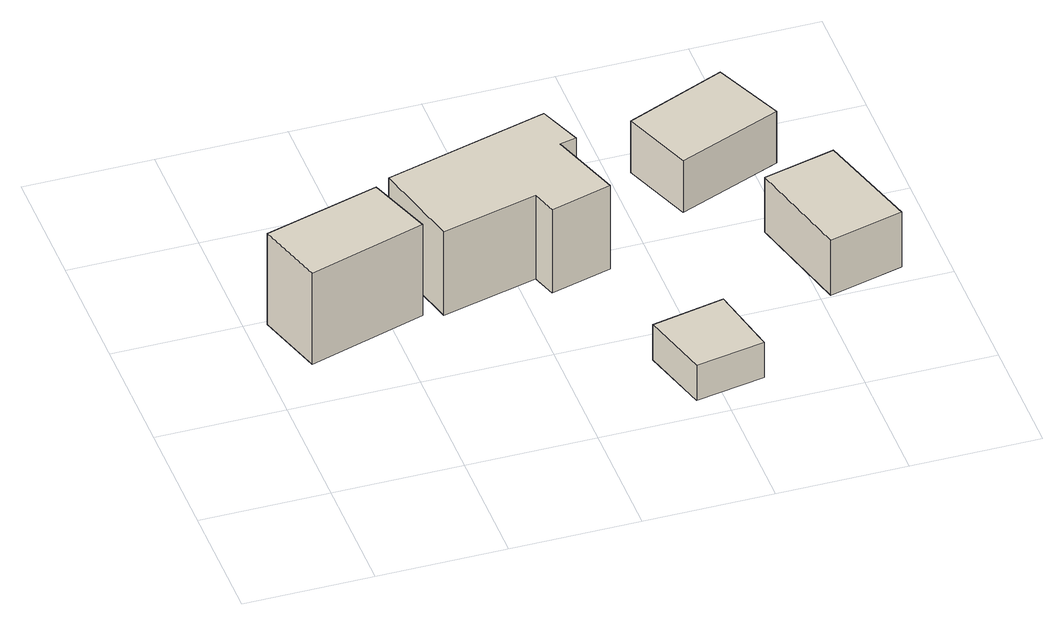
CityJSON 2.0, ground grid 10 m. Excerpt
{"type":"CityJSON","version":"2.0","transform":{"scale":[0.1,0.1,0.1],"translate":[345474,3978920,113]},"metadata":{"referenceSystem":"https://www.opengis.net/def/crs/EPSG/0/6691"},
"CityObjects":{
"building1":{"type":"Building","attributes":{"measuredHeight":8.3},"geometry":[{"type":"Solid","lod":"1","boundaries":[[[[0,1,2,3]],[[2,4,5,3]],[[1,6,4,2]],[[0,7,6,1]],[[3,5,7,0]],[[4,6,7,5]]]]}]},
"building2":{"type":"Building","attributes":{"measuredHeight":10.5},"geometry":[{"type":"Solid","lod":"1","boundaries":[[[[8,9,10,11,12,13,14,15]],[[14,16,17,15]],[[13,18,16,14]],[[12,19,18,13]],[[11,20,19,12]],[[10,21,20,11]],[[9,22,21,10]],[[8,23,22,9]],[[15,17,23,8]],[[16,18,19,20,21,22,23,17]]]]}]},
"building3":{"type":"Building","attributes":{"measuredHeight":3.2},"geometry":[{"type":"Solid","lod":"1","boundaries":[[[[24,25,26,27]],[[26,28,29,27]],[[25,30,28,26]],[[24,31,30,25]],[[27,29,31,24]],[[28,30,31,29]]]]}]},
"building4":{"type":"Building","attributes":{"measuredHeight":6.2},"geometry":[{"type":"Solid","lod":"1","boundaries":[[[[32,33,34,35]],[[34,36,37,35]],[[33,38,36,34]],[[32,39,38,33]],[[35,37,39,32]],[[36,38,39,37]]]]}]},
"building5":{"type":"Building","attributes":{"measuredHeight":6},"geometry":[{"type":"Solid","lod":"1","boundaries":[[[[40,41,42,43]],[[42,44,45,43]],[[41,46,44,42]],[[40,47,46,41]],[[43,45,47,40]],[[44,46,47,45]]]]}]}
},
"vertices":[
[100,201,18],[118,150,18],[26,122,18],[10,175,18],[26,122,101],[10,175,101],[118,150,101],[100,201,101],
[118,227,9],[246,262,9],[259,228,9],[246,225,9],[265,169,9],[217,156,9],[211,175,9],[136,156,9],[211,175,85],[136,156,85],[217,156,85],[265,169,85],[246,225,85],[259,228,85],[246,262,85],[118,227,85],
[317,70,12],[329,14,12],[275,4,12],[260,58,12],[275,4,44],[260,58,44],[329,14,44],[317,70,44],
[335,216,7],[314,271,7],[392,304,7],[416,249,7],[392,304,54],[416,249,54],[314,271,54],[335,216,54],
[442,199,0],[466,117,0],[408,102,0],[386,185,0],[408,102,50],[386,185,50],[466,117,50],[442,199,50]
]}
